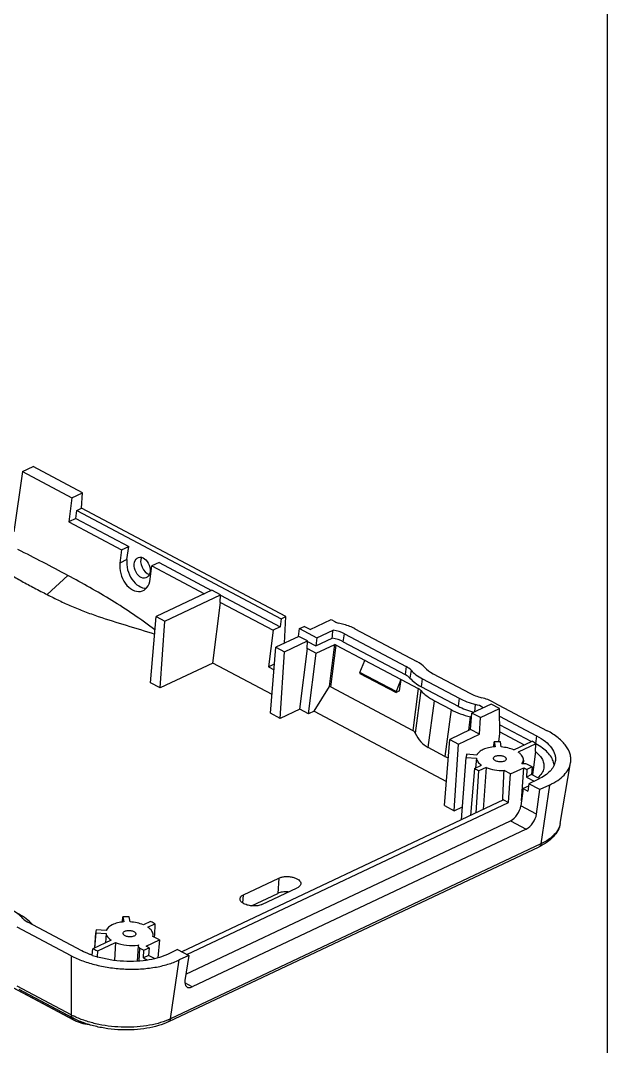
# Model space of a CAD drawing. Header units: millimetres. Extents: x 1667 to 2459, y 1639 to 1961.
# Drawn here: x 1848.1 to 1894.2, y 1687.6 to 1768 of the extents above; entities that cross this region are included whole.
import ezdxf

# ---------------------------------------------------------------- set-up
doc = ezdxf.new("R2010")
doc.units = ezdxf.units.MM
doc.layers.add('dim', color=82, linetype='Continuous')
doc.layers.add('text-mold', color=3, linetype='Continuous')

# ---------------------------------------------------------------- blocks, each defined once
blk = doc.blocks.new('VSEE')
at = {"layer": 'text-mold', "color": 62}
blk.add_line((411.41, -1142.58), (411.41, -255.87), dxfattribs=at)

msp = doc.modelspace()

# ---------------------------------------------------------------- linework, layer by layer
at = {"color": 4, "linetype": 'Continuous'}
for p, q in [((1848.291, 1732.648), (1847.629, 1727.928)), ((1848.291, 1732.648), (1849.126, 1733.043)), ((1848.291, 1732.648), (1852.166, 1730.593)), ((1853.001, 1730.987), (1849.126, 1733.043)), ((1852.166, 1730.593), (1851.93, 1728.708)), ((1852.166, 1730.593), (1853.001, 1730.987)), ((1852.937, 1729.775), (1853.001, 1730.987)), ((1852.485, 1728.971), (1852.564, 1729.599)), ((1852.564, 1729.599), (1852.937, 1729.775)), ((1852.564, 1729.599), (1868.578, 1721.104)), ((1868.951, 1721.28), (1852.937, 1729.775)), ((1852.485, 1728.971), (1851.93, 1728.708)), ((1851.93, 1728.708), (1856.076, 1726.509)), ((1852.485, 1728.971), (1856.631, 1726.772)), ((1856.076, 1726.509), (1855.939, 1725.481)), ((1856.076, 1726.509), (1856.631, 1726.772)), ((1856.495, 1725.744), (1856.631, 1726.772)), ((1856.495, 1725.744), (1855.939, 1725.481)), ((1859.012, 1725.509), (1858.456, 1725.246)), ((1859.012, 1725.509), (1863.116, 1723.331)), ((1858.32, 1724.218), (1858.456, 1725.246)), ((1858.456, 1725.246), (1862.561, 1723.069)), ((1850.243, 1723.001), (1851.856, 1724.504)), ((1863.15, 1723.348), (1858.772, 1721.279)), ((1859.454, 1720.918), (1863.832, 1722.986)), ((1863.832, 1722.986), (1863.15, 1723.348)), ((1863.8, 1722.38), (1863.832, 1722.986)), ((1863.237, 1717.639), (1863.832, 1722.395)), ((1863.832, 1722.395), (1863.8, 1722.38)), ((1863.83, 1722.953), (1868.5, 1720.476)), ((1863.832, 1722.395), (1867.944, 1720.213)), ((1858.349, 1716.09), (1858.772, 1721.279)), ((1858.772, 1721.279), (1859.454, 1720.918)), ((1859.107, 1715.688), (1859.454, 1720.918)), ((1868.578, 1721.104), (1868.5, 1720.476)), ((1868.578, 1721.104), (1868.951, 1721.28)), ((1868.841, 1719.199), (1868.951, 1721.28)), ((1870.867, 1720.264), (1872.506, 1721.039)), ((1872.506, 1721.039), (1872.793, 1720.886)), ((1873.507, 1720.66), (1873.082, 1720.775)), ((1867.944, 1720.213), (1867.585, 1717.342)), ((1868.5, 1720.476), (1867.944, 1720.213)), ((1869.937, 1719.713), (1870.024, 1720.337)), ((1870.024, 1720.337), (1870.398, 1720.513)), ((1870.024, 1720.337), (1871.392, 1719.611)), ((1870.867, 1720.264), (1870.398, 1720.513)), ((1871.392, 1719.611), (1872.658, 1720.209)), ((1873.457, 1719.308), (1873.54, 1719.934)), ((1873.54, 1719.934), (1878.384, 1717.364)), ((1874.372, 1720.327), (1879.217, 1717.757)), ((1869.968, 1719.731), (1868.175, 1718.884)), ((1868.857, 1718.523), (1870.65, 1719.369)), ((1870.65, 1719.369), (1869.968, 1719.731)), ((1870.618, 1718.763), (1870.65, 1719.369)), ((1870.648, 1719.336), (1871.313, 1718.983)), ((1871.392, 1719.611), (1871.313, 1718.983)), ((1871.313, 1718.983), (1872.582, 1719.583)), ((1871.335, 1718.415), (1872.785, 1719.099)), ((1872.467, 1715.773), (1872.901, 1719.046)), ((1872.901, 1719.046), (1875.168, 1717.843)), ((1873.457, 1719.308), (1878.301, 1716.738)), ((1867.753, 1713.695), (1868.175, 1718.884)), ((1868.175, 1718.884), (1868.857, 1718.523)), ((1868.51, 1713.293), (1868.857, 1718.523)), ((1870.055, 1714.023), (1870.65, 1718.778)), ((1870.65, 1718.778), (1870.618, 1718.763)), ((1870.65, 1718.778), (1871.335, 1718.415)), ((1870.74, 1713.659), (1871.335, 1718.415)), ((1863.237, 1717.639), (1859.107, 1715.688)), ((1867.874, 1715.18), (1863.237, 1717.639)), ((1867.585, 1717.342), (1868.068, 1717.571)), ((1874.764, 1716.899), (1875.155, 1717.837)), ((1875.168, 1717.843), (1875.155, 1717.837)), ((1877.974, 1716.342), (1875.155, 1717.837)), ((1878.384, 1717.364), (1878.301, 1716.738)), ((1867.585, 1717.342), (1868.031, 1717.106)), ((1877.584, 1715.37), (1874.754, 1716.871)), ((1874.761, 1716.828), (1877.593, 1715.326)), ((1877.594, 1715.397), (1874.764, 1716.899)), ((1878.767, 1717.077), (1878.684, 1716.451)), ((1880.493, 1716.802), (1883.384, 1715.268)), ((1859.107, 1715.688), (1858.349, 1716.09)), ((1871.163, 1713.859), (1872.376, 1715.809)), ((1872.467, 1715.773), (1878.899, 1712.361)), ((1877.974, 1716.342), (1877.594, 1715.397)), ((1877.875, 1715.45), (1877.987, 1716.348)), ((1877.974, 1716.342), (1877.987, 1716.348)), ((1877.987, 1716.348), (1879.333, 1715.634)), ((1879.577, 1715.783), (1879.66, 1716.408)), ((1879.577, 1715.783), (1882.468, 1714.249)), ((1879.66, 1716.408), (1882.551, 1714.875)), ((1877.614, 1715.327), (1877.593, 1715.326)), ((1877.875, 1715.45), (1877.614, 1715.327)), ((1879.333, 1715.634), (1878.899, 1712.361)), ((1879.545, 1715.475), (1879.103, 1712.137)), ((1880.123, 1711.013), (1880.609, 1714.678)), ((1880.609, 1714.678), (1881.912, 1713.987)), ((1882.551, 1714.875), (1882.468, 1714.249)), ((1885.041, 1714.424), (1883.547, 1713.719)), ((1883.757, 1713.818), (1883.833, 1714.39)), ((1884.373, 1714.109), (1884.382, 1714.182)), ((1884.382, 1714.182), (1884.451, 1714.146)), ((1885.704, 1714.073), (1885.041, 1714.424)), ((1885.215, 1714.575), (1889.448, 1712.33)), ((1868.51, 1713.293), (1867.753, 1713.695)), ((1870.055, 1714.023), (1868.51, 1713.293)), ((1870.74, 1713.659), (1870.055, 1714.023)), ((1871.163, 1713.859), (1870.74, 1713.659)), ((1871.163, 1713.859), (1881.542, 1708.354)), ((1881.912, 1713.987), (1881.426, 1710.321)), ((1883.299, 1712.354), (1883.439, 1713.409)), ((1883.441, 1712.421), (1883.547, 1713.719)), ((1884.21, 1713.367), (1883.547, 1713.719)), ((1884.123, 1712.06), (1884.21, 1713.367)), ((1884.21, 1713.367), (1885.704, 1714.073)), ((1885.725, 1712.09), (1885.704, 1714.073)), ((1885.71, 1713.477), (1888.616, 1711.936)), ((1885.717, 1712.804), (1888.202, 1711.486)), ((1883.441, 1712.421), (1881.811, 1711.651)), ((1882.493, 1711.289), (1884.123, 1712.06)), ((1884.123, 1712.06), (1883.441, 1712.421)), ((1885.648, 1711.477), (1885.725, 1712.09)), ((1885.723, 1712.244), (1887.647, 1711.224)), ((1888.616, 1711.936), (1888.533, 1711.31)), ((1881.426, 1710.321), (1880.123, 1711.013)), ((1881.388, 1706.462), (1881.811, 1711.651)), ((1881.811, 1711.651), (1882.493, 1711.289)), ((1882.146, 1706.06), (1882.493, 1711.289)), ((1885.262, 1711.072), (1885.293, 1711.467)), ((1885.293, 1711.467), (1885.351, 1711.065)), ((1885.845, 1711.058), (1885.786, 1711.46)), ((1886.82, 1710.833), (1888.257, 1711.512)), ((1888.561, 1711.297), (1887.177, 1710.644)), ((1888.528, 1710.691), (1888.561, 1711.297)), ((1882.719, 1705.356), (1883.093, 1710.236)), ((1883.096, 1710.316), (1883.093, 1710.236)), ((1883.093, 1710.236), (1883.891, 1710.17)), ((1883.923, 1710.416), (1883.126, 1710.482)), ((1883.891, 1710.17), (1883.834, 1709.423)), ((1888.528, 1710.691), (1888.373, 1709.483)), ((1883.735, 1709.376), (1883.437, 1705.696)), ((1883.735, 1709.376), (1884.288, 1709.637)), ((1884.645, 1709.448), (1884.092, 1709.186)), ((1884.645, 1709.448), (1884.43, 1706.165)), ((1886.572, 1708.943), (1887.61, 1709.433)), ((1887.434, 1706.841), (1887.61, 1709.433)), ((1887.578, 1710.021), (1887.562, 1709.728)), ((1887.61, 1709.433), (1887.854, 1709.303)), ((1888.263, 1709.497), (1887.854, 1709.303)), ((1888.263, 1709.497), (1887.948, 1709.664)), ((1888.263, 1709.497), (1888.222, 1708.895)), ((1888.373, 1709.483), (1888.297, 1708.886)), ((1890.469, 1705.065), (1891.274, 1709.817)), ((1883.876, 1705.903), (1884.092, 1709.186)), ((1886.572, 1708.943), (1886.061, 1709.214)), ((1886.421, 1706.709), (1886.572, 1708.943)), ((1887.854, 1709.303), (1887.813, 1708.702)), ((1888.222, 1708.895), (1887.813, 1708.702)), ((1887.813, 1708.702), (1888.426, 1708.377)), ((1888.759, 1708.535), (1888.009, 1708.18)), ((1888.7, 1708.642), (1888.222, 1708.895)), ((1888.297, 1708.886), (1888.293, 1708.858)), ((1887.566, 1707.792), (1887.378, 1706.436)), ((1887.983, 1707.989), (1887.566, 1707.792)), ((1887.566, 1707.792), (1887.929, 1707.6)), ((1888.009, 1708.18), (1887.929, 1707.6)), ((1888.878, 1707.719), (1888.009, 1708.18)), ((1888.609, 1705.783), (1888.878, 1707.719)), ((1889.628, 1708.074), (1888.878, 1707.719)), ((1889.628, 1708.074), (1888.956, 1703.462)), ((1886.026, 1706.918), (1860.794, 1695)), ((1885.954, 1706.884), (1885.956, 1706.921)), ((1886.026, 1706.918), (1886.421, 1706.709)), ((1861.189, 1694.79), (1886.421, 1706.709)), ((1881.388, 1706.462), (1882.146, 1706.06)), ((1882.146, 1706.06), (1882.79, 1706.365)), ((1888.609, 1705.783), (1887.378, 1706.436)), ((1861.116, 1693.254), (1886.569, 1705.277)), ((1887.8, 1704.624), (1861.607, 1692.251)), ((1886.569, 1705.277), (1887.8, 1704.624)), ((1859.773, 1689.521), (1888.813, 1703.238)), ((1888.956, 1703.462), (1859.916, 1689.745)), ((1852.31, 1689.667), (1830.535, 1701.217)), ((1852.34, 1689.646), (1830.566, 1701.197)), ((1865.638, 1699.475), (1868.403, 1700.782)), ((1868.403, 1700.782), (1868.313, 1699.575)), ((1867.08, 1698.71), (1869.846, 1700.016)), ((1865.589, 1698.822), (1865.638, 1699.475)), ((1866.254, 1698.602), (1868.313, 1699.575)), ((1852.944, 1695.086), (1848.711, 1697.332)), ((1856.129, 1697.325), (1856.131, 1697.352)), ((1856.131, 1697.352), (1856.162, 1697.745)), ((1856.162, 1697.745), (1856.248, 1697.343)), ((1856.74, 1697.345), (1856.654, 1697.747)), ((1858.333, 1697.377), (1857.78, 1697.116)), ((1852.111, 1694.693), (1847.878, 1696.939)), ((1854.046, 1696.474), (1853.956, 1695.31)), ((1853.969, 1695.316), (1854.057, 1696.473)), ((1854.057, 1696.473), (1854.856, 1696.42)), ((1854.871, 1696.667), (1854.073, 1696.72)), ((1858.137, 1696.926), (1858.69, 1697.187)), ((1858.69, 1697.187), (1858.642, 1696.299)), ((1855.248, 1695.92), (1853.811, 1695.241)), ((1854.221, 1695.077), (1855.605, 1695.73)), ((1854.856, 1696.42), (1854.802, 1695.709)), ((1855.605, 1695.73), (1855.513, 1694.332)), ((1857.995, 1695.444), (1859.033, 1695.934)), ((1858.521, 1696.205), (1858.538, 1696.305)), ((1859.033, 1695.934), (1858.521, 1696.205)), ((1858.637, 1696.199), (1858.634, 1696.145)), ((1858.642, 1696.299), (1858.637, 1696.199)), ((1859.033, 1695.934), (1858.918, 1694.524)), ((1853.769, 1694.73), (1853.811, 1695.241)), ((1854.191, 1694.608), (1854.221, 1695.077)), ((1857.376, 1695.466), (1857.284, 1694.27)), ((1857.403, 1695.534), (1857.376, 1695.465)), ((1857.439, 1694.282), (1857.514, 1695.289)), ((1857.514, 1695.289), (1857.829, 1695.121)), ((1857.78, 1694.516), (1857.829, 1695.121)), ((1857.829, 1695.121), (1858.239, 1695.314)), ((1858.239, 1695.314), (1857.995, 1695.444)), ((1858.239, 1695.314), (1858.189, 1694.709)), ((1860.469, 1695.172), (1859.719, 1694.817)), ((1860.469, 1695.172), (1861.338, 1694.711)), ((1852.111, 1694.693), (1852.124, 1690.054)), ((1858.189, 1694.709), (1857.78, 1694.516)), ((1857.78, 1694.516), (1858.091, 1694.351)), ((1858.65, 1694.465), (1858.189, 1694.709)), ((1859.916, 1689.745), (1860.588, 1694.356)), ((1861.338, 1694.711), (1860.588, 1694.356)), ((1861.338, 1694.711), (1861.041, 1692.761)), ((1861.607, 1692.251), (1861.037, 1692.554)), ((1852.124, 1690.054), (1847.891, 1692.3)), ((1848.003, 1692.058), (1852.237, 1689.813)), ((1852.31, 1689.667), (1852.133, 1689.867)), ((1852.31, 1689.667), (1852.34, 1689.646)), ((1852.34, 1689.646), (1852.593, 1689.528))]:
    msp.add_line(p, q, dxfattribs=at)
msp.add_lwpolyline([(1852.593, 1689.528), (1853.045, 1689.384), (1853.53, 1689.3), (1853.549, 1689.298)], dxfattribs=at)
for centre, radius, start, end in [((1885.453, 1705.045), 6.423, 87.02959, 91.43378), ((1886.72, 1708.995), 2.948, 51.34967, 53.69426), ((1883.919, 1710.251), 0.826, 163.75651, 175.51478), ((1885.434, 1712.164), 3.264, 238.63745, 242.11285), ((1888.659, 1709.503), 1.333, 14.76674, 15.63798), ((1885.648, 1712.562), 3.717, 242.07207, 245.25834), ((1856.435, 1691.384), 6.367, 88.02769, 92.45633), ((1854.87, 1696.546), 0.817, 167.68772, 185.17023), ((1856.932, 1698.497), 3, 278.42542, 279.02017), ((1856.317, 1701.924), 7.634, 250.76332, 253.94962), ((1855.023, 1695.521), 6.187, 242.06656, 243.82304), ((1853.509, 1691.891), 2.527, 241.67534, 242.45095), ((1853.733, 1692.405), 3.089, 251.45435, 251.94466), ((1857.742, 1694.35), 5.092, 293.02026, 295.27478)]:
    msp.add_arc(centre, radius, start, end, dxfattribs=at)
for centre, major_axis, ratio, start_param, end_param in [((1857.13, 1724.85), (-0.561, 1.558), 0.685629, 0.924187, 4.06578), ((1857.685, 1725.112), (-0.561, 1.558), 0.685629, 0.924187, 2.93505), ((1858.181, 1725.347), (-0.37, 0.766), 0.640889, 0.465205, 2.580782), ((1873.487, 1721.214), (1.001, -0.065), 0.499475, -2.304607, -1.955541), ((1872.29, 1719.343), (3.002, -0.194), 0.499475, 0.836986, 1.186052), ((1859.29, 1621.351), (23.166, 185.068), 0.006254, -1.010482, -1.00648), ((1872.29, 1719.343), (1.801, -0.116), 0.499475, 0.836986, 1.39733), ((1870.161, 1703.296), (12.87, 102.815), 0.006254, -1.448009, -1.415699), ((1872.207, 1718.718), (1.801, -0.116), 0.499475, 0.836986, 1.393329), ((1872.207, 1718.718), (1.001, -0.065), 0.499475, 0.836986, 0.988112), ((1877.134, 1716.774), (1.801, -0.116), 0.499475, 0.469778, 0.836986), ((1877.134, 1716.774), (3.002, -0.194), 0.499475, 0.469778, 0.836986), ((1877.051, 1716.148), (1.801, -0.116), 0.499475, 0.469778, 0.836986), ((1882.575, 1717.785), (4.202, -0.271), 0.499475, -2.671815, -2.304607), ((1882.575, 1717.785), (3.002, -0.194), 0.499475, -2.671815, -2.304607), ((1871.643, 1714.462), (0.862, 1.289), 0.524733, 0.053513, 0.172328), ((1882.492, 1717.16), (4.202, -0.271), 0.499475, -2.671815, -2.304607), ((1878.639, 1715.306), (1.001, -0.065), 0.499475, 0.469778, 0.836986), ((1884.079, 1716.318), (5.003, -0.323), 0.499475, -2.671815, -2.304607), ((1885.466, 1716.252), (3.002, -0.194), 0.499475, -2.304607, -1.937399), ((1885.383, 1715.626), (4.202, -0.271), 0.499475, -2.304607, -1.954865), ((1885.466, 1716.252), (4.202, -0.271), 0.499475, -2.304607, -1.937399), ((1883.133, 1713.592), (1.801, -0.116), 0.499475, 0.836986, 1.204194), ((1883.133, 1713.592), (3.002, -0.194), 0.499475, 0.836986, 1.204194), ((1885.383, 1715.626), (5.003, -0.323), 0.499475, -2.304607, -1.937399), ((1883.05, 1712.966), (1.001, -0.065), 0.499475, 1.113983, 1.204194), ((1878.074, 1711.05), (0.862, 1.289), 0.524733, -0.313695, 0.053513), ((1884.245, 1717.569), (4.31, 6.444), 0.524733, -3.455288, -3.08808), ((1885.549, 1716.877), (4.31, 6.444), 0.524733, -3.08808, -3.018291), ((1886.69, 1706.104), (0.535, 0.841), 0.532178, -2.441108, -0.861585), ((1887.921, 1705.451), (0.535, 0.841), 0.532178, -2.441108, -0.861585), ((1844.519, 1696.91), (4.202, -0.271), 0.499475, 6.752963, 7.120171), ((1844.521, 1696.325), (5.003, -0.323), 0.499475, 0.469778, 0.836986), ((1849.96, 1697.922), (1.801, -0.116), 0.499475, -2.671815, -2.304607), ((1849.962, 1697.336), (1.001, -0.065), 0.499475, -2.671815, -2.584037), ((1861.727, 1693.078), (0.535, 0.841), 0.532178, 2.262549, 3.842077)]:
    msp.add_ellipse(centre, major_axis=major_axis, ratio=ratio, start_param=start_param, end_param=end_param, dxfattribs=at)
msp.add_ellipse((1857.685, 1725.112), major_axis=(-0.289, 0.802), ratio=0.685629, dxfattribs=at)
for points, knots in [([(1851.856, 1724.504), (1851.208, 1724.852), (1849.911, 1725.538), (1848.606, 1726.21), (1847.948, 1726.528)], [0, 0, 0, 0, 0.501647, 1, 1, 1, 1]), ([(1846.419, 1725.188), (1846.708, 1724.988), (1847.309, 1724.597), (1848.251, 1724.049), (1849.233, 1723.516), (1849.904, 1723.172), (1850.243, 1723.001)], [0, 0, 0, 0, 0.239285, 0.487315, 0.74144, 1, 1, 1, 1]), ([(1858.689, 1720.232), (1858.139, 1720.648), (1857.03, 1721.445), (1855.323, 1722.548), (1853.6, 1723.563), (1852.435, 1724.192), (1851.856, 1724.504)], [0, 0, 0, 0, 0.256279, 0.507855, 0.755417, 1, 1, 1, 1]), ([(1850.243, 1723.001), (1850.554, 1722.845), (1851.182, 1722.529), (1852.156, 1722.081), (1853.177, 1721.669), (1854.607, 1721.163), (1856.446, 1720.593), (1857.927, 1720.146), (1858.666, 1719.909)], [0, 0, 0, 0, 0.116064, 0.23487, 0.357493, 0.483543, 0.741123, 1, 1, 1, 1]), ([(1874.754, 1716.871), (1874.752, 1716.866), (1874.749, 1716.852), (1874.753, 1716.833), (1874.762, 1716.828)], [0, 0, 0, 0, 0.319078, 1, 1, 1, 1]), ([(1877.593, 1715.326), (1877.59, 1715.328), (1877.579, 1715.339), (1877.581, 1715.358), (1877.584, 1715.37)], [0, 0, 0, 0, 0.200458, 1, 1, 1, 1]), ([(1888.616, 1711.936), (1888.855, 1711.809), (1889.283, 1711.538), (1889.788, 1711.042), (1890.037, 1710.571), (1890.1, 1710.197), (1890.09, 1710.016), (1890.075, 1709.928)], [0, 0, 0, 0, 0.308232, 0.571798, 0.795976, 0.899003, 1, 1, 1, 1]), ([(1891.274, 1709.817), (1891.293, 1709.927), (1891.306, 1710.154), (1891.227, 1710.622), (1890.987, 1711.075), (1890.636, 1711.484), (1890.167, 1711.906), (1889.748, 1712.171), (1889.448, 1712.33)], [0, 0, 0, 0, 0.10094, 0.203912, 0.427973, 0.554469, 0.691933, 1, 1, 1, 1]), ([(1885.351, 1711.065), (1885.183, 1711.055), (1884.937, 1711.024), (1884.628, 1710.941), (1884.371, 1710.843), (1884.111, 1710.691), (1883.962, 1710.509), (1883.923, 1710.416)], [0, 0, 0, 0, 0.309653, 0.452633, 0.585129, 0.814615, 1, 1, 1, 1]), ([(1886.82, 1710.833), (1886.671, 1710.895), (1886.349, 1710.994), (1886.017, 1711.044), (1885.845, 1711.058)], [0, 0, 0, 0, 0.483213, 1, 1, 1, 1]), ([(1888.465, 1711.371), (1888.449, 1711.383), (1888.381, 1711.432), (1888.311, 1711.478), (1888.257, 1711.512)], [0, 0, 0, 0, 0.244783, 1, 1, 1, 1]), ([(1889.943, 1709.862), (1889.905, 1709.998), (1889.777, 1710.275), (1889.475, 1710.651), (1889.062, 1711), (1888.738, 1711.2), (1888.562, 1711.295)], [0, 0, 0, 0, 0.208062, 0.441421, 0.705248, 1, 1, 1, 1]), ([(1883.891, 1710.17), (1883.904, 1710.07), (1883.978, 1709.918), (1884.133, 1709.752), (1884.233, 1709.674), (1884.288, 1709.637)], [0, 0, 0, 0, 0.445035, 0.707268, 1, 1, 1, 1]), ([(1885.387, 1709.977), (1885.363, 1709.99), (1885.321, 1710.016), (1885.27, 1710.065), (1885.238, 1710.118), (1885.232, 1710.156), (1885.233, 1710.174)], [0, 0, 0, 0, 0.305524, 0.570692, 0.797302, 1, 1, 1, 1]), ([(1885.233, 1710.174), (1885.235, 1710.198), (1885.256, 1710.251), (1885.326, 1710.312), (1885.425, 1710.357), (1885.548, 1710.386), (1885.685, 1710.395), (1885.866, 1710.382), (1886.001, 1710.345), (1886.078, 1710.304)], [0, 0, 0, 0, 0.078106, 0.171758, 0.286873, 0.421434, 0.568994, 0.720799, 1, 1, 1, 1]), ([(1886.078, 1710.304), (1886.102, 1710.291), (1886.144, 1710.264), (1886.196, 1710.216), (1886.227, 1710.163), (1886.233, 1710.125), (1886.232, 1710.107)], [0, 0, 0, 0, 0.305524, 0.570692, 0.797302, 1, 1, 1, 1]), ([(1887.578, 1710.021), (1887.581, 1710.075), (1887.567, 1710.191), (1887.487, 1710.356), (1887.354, 1710.511), (1887.24, 1710.601), (1887.177, 1710.644)], [0, 0, 0, 0, 0.211966, 0.442231, 0.703273, 1, 1, 1, 1]), ([(1888.528, 1710.691), (1888.643, 1710.599), (1888.846, 1710.409), (1889.072, 1710.083), (1889.191, 1709.742), (1889.192, 1709.511), (1889.174, 1709.402)], [0, 0, 0, 0, 0.292104, 0.549971, 0.781184, 1, 1, 1, 1]), ([(1884.645, 1709.448), (1884.861, 1709.358), (1885.331, 1709.234), (1885.814, 1709.204), (1886.061, 1709.214)], [0, 0, 0, 0, 0.485353, 1, 1, 1, 1]), ([(1886.232, 1710.107), (1886.23, 1710.083), (1886.209, 1710.029), (1886.139, 1709.969), (1886.04, 1709.923), (1885.918, 1709.895), (1885.781, 1709.885), (1885.599, 1709.899), (1885.465, 1709.936), (1885.387, 1709.977)], [0, 0, 0, 0, 0.078106, 0.171758, 0.286873, 0.421434, 0.568994, 0.720799, 1, 1, 1, 1]), ([(1887.465, 1709.734), (1887.498, 1709.777), (1887.552, 1709.867), (1887.575, 1709.971), (1887.578, 1710.021)], [0, 0, 0, 0, 0.516891, 1, 1, 1, 1]), ([(1887.948, 1709.664), (1887.877, 1709.701), (1887.716, 1709.746), (1887.549, 1709.747), (1887.465, 1709.734)], [0, 0, 0, 0, 0.483226, 1, 1, 1, 1]), ([(1889.174, 1709.402), (1889.15, 1709.262), (1889.032, 1708.973), (1888.823, 1708.747), (1888.7, 1708.642)], [0, 0, 0, 0, 0.468158, 1, 1, 1, 1]), ([(1890.075, 1709.928), (1890.052, 1709.791), (1889.951, 1709.51), (1889.667, 1709.134), (1889.261, 1708.799), (1888.937, 1708.619), (1888.759, 1708.535)], [0, 0, 0, 0, 0.210558, 0.44176, 0.703689, 1, 1, 1, 1]), ([(1889.628, 1708.074), (1889.85, 1708.179), (1890.256, 1708.405), (1890.764, 1708.824), (1891.119, 1709.294), (1891.245, 1709.645), (1891.274, 1709.817)], [0, 0, 0, 0, 0.296359, 0.558222, 0.789446, 1, 1, 1, 1]), ([(1889.984, 1709.643), (1889.983, 1709.66), (1889.975, 1709.727), (1889.961, 1709.793), (1889.948, 1709.842)], [0, 0, 0, 0, 0.247462, 1, 1, 1, 1]), ([(1890.469, 1705.065), (1890.437, 1704.872), (1890.302, 1704.488), (1889.932, 1703.987), (1889.425, 1703.562), (1889.027, 1703.339), (1888.813, 1703.238)], [0, 0, 0, 0, 0.229553, 0.467965, 0.722836, 1, 1, 1, 1]), ([(1890.469, 1705.065), (1890.443, 1704.907), (1890.327, 1704.584), (1890, 1704.152), (1889.533, 1703.767), (1889.16, 1703.559), (1888.956, 1703.462)], [0, 0, 0, 0, 0.21056, 0.441764, 0.70369, 1, 1, 1, 1]), ([(1888.956, 1703.462), (1888.949, 1703.414), (1888.922, 1703.323), (1888.852, 1703.256), (1888.813, 1703.238)], [0, 0, 0, 0, 0.537438, 1, 1, 1, 1]), ([(1868.403, 1700.782), (1868.479, 1700.817), (1868.65, 1700.872), (1868.926, 1700.907), (1869.219, 1700.9), (1869.505, 1700.851), (1869.758, 1700.764), (1869.959, 1700.646), (1870.094, 1700.503), (1870.127, 1700.386), (1870.124, 1700.334)], [0, 0, 0, 0, 0.12668, 0.270104, 0.421484, 0.570758, 0.708169, 0.826095, 0.921508, 1, 1, 1, 1]), ([(1869.143, 1699.687), (1868.994, 1699.702), (1868.71, 1699.699), (1868.432, 1699.631), (1868.313, 1699.575)], [0, 0, 0, 0, 0.533232, 1, 1, 1, 1]), ([(1870.124, 1700.334), (1870.122, 1700.304), (1870.106, 1700.239), (1870.047, 1700.152), (1869.958, 1700.076), (1869.886, 1700.035), (1869.846, 1700.016)], [0, 0, 0, 0, 0.210179, 0.439386, 0.701202, 1, 1, 1, 1]), ([(1865.668, 1698.766), (1865.62, 1698.791), (1865.534, 1698.845), (1865.432, 1698.943), (1865.369, 1699.05), (1865.358, 1699.127), (1865.361, 1699.162)], [0, 0, 0, 0, 0.306231, 0.570949, 0.797214, 1, 1, 1, 1]), ([(1865.361, 1699.162), (1865.363, 1699.193), (1865.38, 1699.256), (1865.439, 1699.341), (1865.527, 1699.417), (1865.598, 1699.457), (1865.638, 1699.475)], [0, 0, 0, 0, 0.210173, 0.439759, 0.701678, 1, 1, 1, 1]), ([(1867.08, 1698.71), (1866.98, 1698.662), (1866.747, 1698.599), (1866.378, 1698.579), (1866.006, 1698.629), (1865.771, 1698.711), (1865.668, 1698.766)], [0, 0, 0, 0, 0.229602, 0.492044, 0.758767, 1, 1, 1, 1]), ([(1856.248, 1697.343), (1856.082, 1697.331), (1855.84, 1697.296), (1855.537, 1697.207), (1855.204, 1697.07), (1854.941, 1696.872), (1854.871, 1696.667)], [0, 0, 0, 0, 0.314487, 0.458838, 0.592091, 1, 1, 1, 1]), ([(1857.78, 1697.116), (1857.621, 1697.182), (1857.278, 1697.285), (1856.924, 1697.334), (1856.74, 1697.345)], [0, 0, 0, 0, 0.48319, 1, 1, 1, 1]), ([(1858.69, 1697.187), (1858.662, 1697.204), (1858.546, 1697.273), (1858.425, 1697.334), (1858.333, 1697.377)], [0, 0, 0, 0, 0.241934, 1, 1, 1, 1]), ([(1856.347, 1696.26), (1856.323, 1696.272), (1856.281, 1696.299), (1856.229, 1696.347), (1856.198, 1696.4), (1856.192, 1696.439), (1856.193, 1696.456)], [0, 0, 0, 0, 0.305524, 0.570692, 0.797302, 1, 1, 1, 1]), ([(1856.193, 1696.456), (1856.195, 1696.481), (1856.216, 1696.534), (1856.286, 1696.594), (1856.385, 1696.64), (1856.507, 1696.668), (1856.644, 1696.678), (1856.826, 1696.665), (1856.96, 1696.628), (1857.038, 1696.586)], [0, 0, 0, 0, 0.078106, 0.171758, 0.286873, 0.421434, 0.568994, 0.720799, 1, 1, 1, 1]), ([(1857.038, 1696.586), (1857.062, 1696.574), (1857.104, 1696.547), (1857.155, 1696.499), (1857.187, 1696.446), (1857.193, 1696.407), (1857.192, 1696.39)], [0, 0, 0, 0, 0.305524, 0.570692, 0.797302, 1, 1, 1, 1]), ([(1858.538, 1696.305), (1858.541, 1696.359), (1858.526, 1696.475), (1858.446, 1696.639), (1858.313, 1696.794), (1858.2, 1696.883), (1858.137, 1696.926)], [0, 0, 0, 0, 0.212105, 0.442408, 0.703445, 1, 1, 1, 1]), ([(1854.856, 1696.42), (1854.865, 1696.375), (1854.939, 1696.17), (1855.108, 1696.015), (1855.248, 1695.92)], [0, 0, 0, 0, 0.216031, 1, 1, 1, 1]), ([(1855.605, 1695.73), (1855.876, 1695.618), (1856.467, 1695.481), (1857.071, 1695.484), (1857.372, 1695.529)], [0, 0, 0, 0, 0.491166, 1, 1, 1, 1]), ([(1857.192, 1696.39), (1857.19, 1696.365), (1857.169, 1696.312), (1857.099, 1696.252), (1857, 1696.206), (1856.877, 1696.178), (1856.74, 1696.168), (1856.559, 1696.181), (1856.424, 1696.218), (1856.347, 1696.26)], [0, 0, 0, 0, 0.078106, 0.171758, 0.286873, 0.421434, 0.568994, 0.720799, 1, 1, 1, 1]), ([(1853.801, 1694.716), (1853.725, 1694.742), (1853.432, 1694.85), (1853.147, 1694.978), (1852.944, 1695.086)], [0, 0, 0, 0, 0.260034, 1, 1, 1, 1]), ([(1853.811, 1695.241), (1853.844, 1695.226), (1853.979, 1695.167), (1854.116, 1695.114), (1854.221, 1695.077)], [0, 0, 0, 0, 0.244658, 1, 1, 1, 1]), ([(1857.376, 1695.465), (1857.375, 1695.449), (1857.38, 1695.415), (1857.408, 1695.367), (1857.454, 1695.324), (1857.492, 1695.3), (1857.514, 1695.289)], [0, 0, 0, 0, 0.203172, 0.429355, 0.694262, 1, 1, 1, 1]), ([(1852.111, 1694.693), (1852.409, 1694.535), (1853.055, 1694.253), (1854.097, 1693.94), (1855.22, 1693.728), (1856.383, 1693.624), (1857.541, 1693.634), (1858.65, 1693.757), (1859.67, 1693.988), (1860.3, 1694.221), (1860.588, 1694.356)], [0, 0, 0, 0, 0.115789, 0.24125, 0.37318, 0.5079, 0.641535, 0.770288, 0.890707, 1, 1, 1, 1]), ([(1858.245, 1694.368), (1857.918, 1694.31), (1857.244, 1694.235), (1856.219, 1694.236), (1855.196, 1694.346), (1854.528, 1694.494), (1854.206, 1694.587)], [0, 0, 0, 0, 0.243981, 0.497916, 0.752921, 1, 1, 1, 1]), ([(1859.719, 1694.817), (1859.497, 1694.713), (1859.013, 1694.532), (1858.51, 1694.415), (1858.245, 1694.368)], [0, 0, 0, 0, 0.476287, 1, 1, 1, 1]), ([(1852.124, 1690.054), (1852.124, 1690.003), (1852.137, 1689.909), (1852.2, 1689.832), (1852.237, 1689.813)], [0, 0, 0, 0, 0.553946, 1, 1, 1, 1]), ([(1859.773, 1689.521), (1859.512, 1689.397), (1858.946, 1689.187), (1858.034, 1688.979), (1857.05, 1688.87), (1856.027, 1688.86), (1855.001, 1688.951), (1854.008, 1689.139), (1853.081, 1689.418), (1852.504, 1689.671), (1852.237, 1689.813)], [0, 0, 0, 0, 0.11148, 0.23238, 0.36055, 0.493126, 0.62669, 0.757731, 0.883061, 1, 1, 1, 1]), ([(1859.733, 1689.663), (1859.473, 1689.552), (1858.912, 1689.363), (1857.682, 1689.108), (1856.028, 1689.031), (1854.375, 1689.247), (1853.133, 1689.602), (1852.56, 1689.837), (1852.293, 1689.968)], [0, 0, 0, 0, 0.111017, 0.232006, 0.492863, 0.757543, 0.883073, 1, 1, 1, 1]), ([(1852.34, 1689.651), (1852.372, 1689.634), (1852.505, 1689.568), (1852.644, 1689.513), (1852.751, 1689.477)], [0, 0, 0, 0, 0.241591, 1, 1, 1, 1]), ([(1852.776, 1689.469), (1852.827, 1689.452), (1853.037, 1689.389), (1853.254, 1689.348), (1853.419, 1689.327)], [0, 0, 0, 0, 0.24352, 1, 1, 1, 1]), ([(1859.773, 1689.521), (1859.811, 1689.539), (1859.882, 1689.606), (1859.909, 1689.696), (1859.916, 1689.745)], [0, 0, 0, 0, 0.462562, 1, 1, 1, 1])]:
    msp.add_open_spline(points, degree=3, knots=knots, dxfattribs=at)
for points in [[(1874.764, 1716.899), (1874.76, 1716.89), (1874.757, 1716.88), (1874.754, 1716.871)], [(1877.584, 1715.37), (1877.587, 1715.379), (1877.591, 1715.388), (1877.594, 1715.397)], [(1885.956, 1706.921), (1885.991, 1707.686), (1886.026, 1708.45), (1886.061, 1709.214)]]:
    msp.add_open_spline(points, degree=3, dxfattribs=at)

# ---------------------------------------------------------------- block references
at = {"layer": 'dim', "linetype": 'Continuous', "xscale": 0.3626726400000002, "yscale": 0.3626726400000002, "zscale": 0.3626726400000002}
msp.add_blockref('VSEE', (1744.963, 2053.558), dxfattribs=at)

doc.saveas('drawing.dxf')
